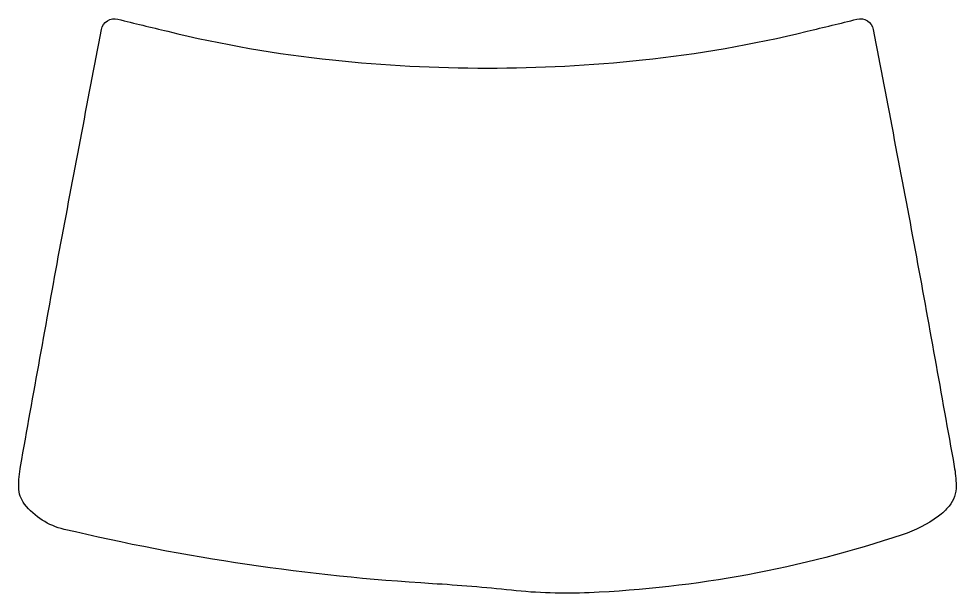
# Model space of a CAD drawing. Extents: x 0 to 1621, y 0 to 993.
import ezdxf

# ---------------------------------------------------------------- set-up
doc = ezdxf.new("R2010")
doc.units = 0
doc.layers.add('PLANE_1', color=2, linetype='CONTINUOUS')

msp = doc.modelspace()

# ---------------------------------------------------------------- linework, layer by layer
at = {"layer": 'PLANE_1', "color": 2}
msp.add_lwpolyline([(1477.5, 974.6, -0.00064), (1550, 593.1, -0.000555), (1617.5, 219.4, -0.037556), (1620.9, 186.1, -0.182236), (1608.6, 150.5, -0.061136), (1590, 133, -0.080079), (1527.7, 101.1, -0.069929), (986.5, 0.9, -0.037538), (851.7, 5.1, 0.011802), (715.1, 16.5, -0.042972), (78.3, 110.5, -0.170395), (10.2, 154.1, -0.16414), (0, 183.2, -0.047537), (3, 219.4, -0.000555), (70.5, 593.1, -0.00064), (143, 974.6, -0.431118), (171.2, 992.6, 0.004238), (257.6, 971.7, 0.034016), (542.3, 922, 0.052374), (1078.2, 922, 0.034016), (1362.9, 971.7, 0.004238), (1449.3, 992.6, -0.431118)], format="xyb", close=True, dxfattribs=at)

doc.saveas('drawing.dxf')
